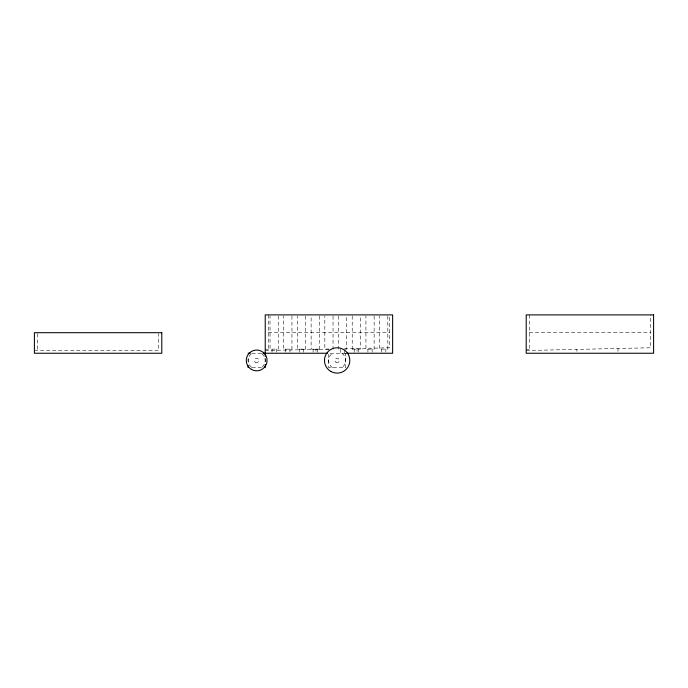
<?xml version="1.0" encoding="UTF-8"?>
<svg xmlns="http://www.w3.org/2000/svg" width="688" height="688" viewBox="0 0 688 688"><rect width="100%" height="100%" fill="white"/><g stroke="black" fill="none" stroke-linecap="round" stroke-linejoin="round"><path stroke-width="0.52" stroke-dasharray="3.44 2.58" d="M265.233 350.51L329.612 349.126M344.37 348.79L389.546 347.775L389.546 314.889M526.2 350.51L650.521 347.775L650.521 314.889M268.311 332.7L389.546 332.7M529.278 332.7L650.521 332.7M319.327 349.134L311.139 349.134L311.122 315.955M329.32 349.134L324.839 349.134L324.822 315.955M344.877 349.134L346.726 349.134L346.743 315.955M352.239 349.134L360.426 349.134L360.443 315.955M265.233 349.409L268.311 349.409M526.2 349.409L529.278 349.409M34.4 350.51L158.722 350.51L158.722 333.749M252.023 353.245L261.311 353.245M252.023 367.633L261.311 367.633M617.979 348.506L617.979 351.353M576.888 349.435L576.888 351.344M529.278 314.889L529.278 350.51M387.834 315.955L387.834 349.134L379.638 349.134L379.621 315.955M385.848 349.134L385.848 352.222M381.608 349.134L381.608 352.222M374.134 315.955L374.134 349.134L365.939 349.134L365.921 315.955M372.148 349.134L372.148 352.222M367.908 349.134L367.908 352.222M358.457 349.134L358.457 352.222M357.012 348.506L357.012 351.353M354.208 349.134L354.208 352.222M352.222 315.955L352.222 349.134M344.757 350.166L344.757 353.245M340.508 349.134L340.508 353.245M338.522 315.955L338.522 349.134M333.044 315.955L333.044 349.134M319.344 315.955L319.344 349.134M317.357 349.134L317.357 352.222M315.921 349.435L315.921 351.344M313.109 349.134L313.109 352.222M305.644 315.955L305.644 349.134L297.44 349.134L297.422 315.955M303.657 349.134L303.657 352.222M299.409 349.134L299.409 352.222M291.944 315.955L291.944 349.134L283.74 349.134L283.723 315.955M289.958 349.134L289.958 352.222M285.709 349.134L285.709 352.222M278.244 315.955L278.244 349.134L270.04 349.134L270.023 315.955M276.258 349.134L276.258 352.222M272.009 349.134L272.009 352.222M268.311 314.889L268.311 350.51M265.233 358.388L265.233 362.49M248.11 358.388L248.11 362.49M37.479 333.749L37.479 350.51M261.767 353.563A8.566 8.566 0 0 1 261.767 367.315M251.567 367.315A8.566 8.566 0 0 1 251.567 353.563M341.798 353.245A8.566 8.566 0 0 1 341.798 367.633M332.502 367.633A8.566 8.566 0 0 1 332.502 353.245M345.711 353.245L328.589 353.245L328.589 367.633L345.711 367.633L345.711 353.245M255.575 362.335A2.193 2.193 0 0 0 258.86 360.443A2.193 2.193 0 0 0 255.575 358.543A2.193 2.193 0 0 0 255.575 362.335M336.054 362.335A2.193 2.193 0 0 0 339.339 360.443A2.193 2.193 0 0 0 336.054 358.543A2.193 2.193 0 0 0 336.054 362.335"/><path stroke-width="1.03" d="M248.11 353.245L250.243 353.245M263.091 353.245L327.505 353.245M346.597 353.245L392.633 353.245L392.633 314.889L265.233 314.889L265.233 356.332M265.233 364.545L265.233 367.633M248.11 365.577L248.11 367.633M653.6 314.889L526.2 314.889L526.2 353.245L653.6 353.245L653.6 314.889M161.8 332.7L34.4 332.7L34.4 353.245L161.8 353.245L161.8 332.7M251.335 369.361A10.397 10.397 0 0 0 267.064 360.598A10.397 10.397 0 0 0 251.61 351.353A10.397 10.397 0 0 0 251.335 369.361M330.816 371.417A12.668 12.668 0 0 0 349.822 360.443A12.668 12.668 0 0 0 330.816 349.461A12.668 12.668 0 0 0 330.816 371.417"/></g></svg>
